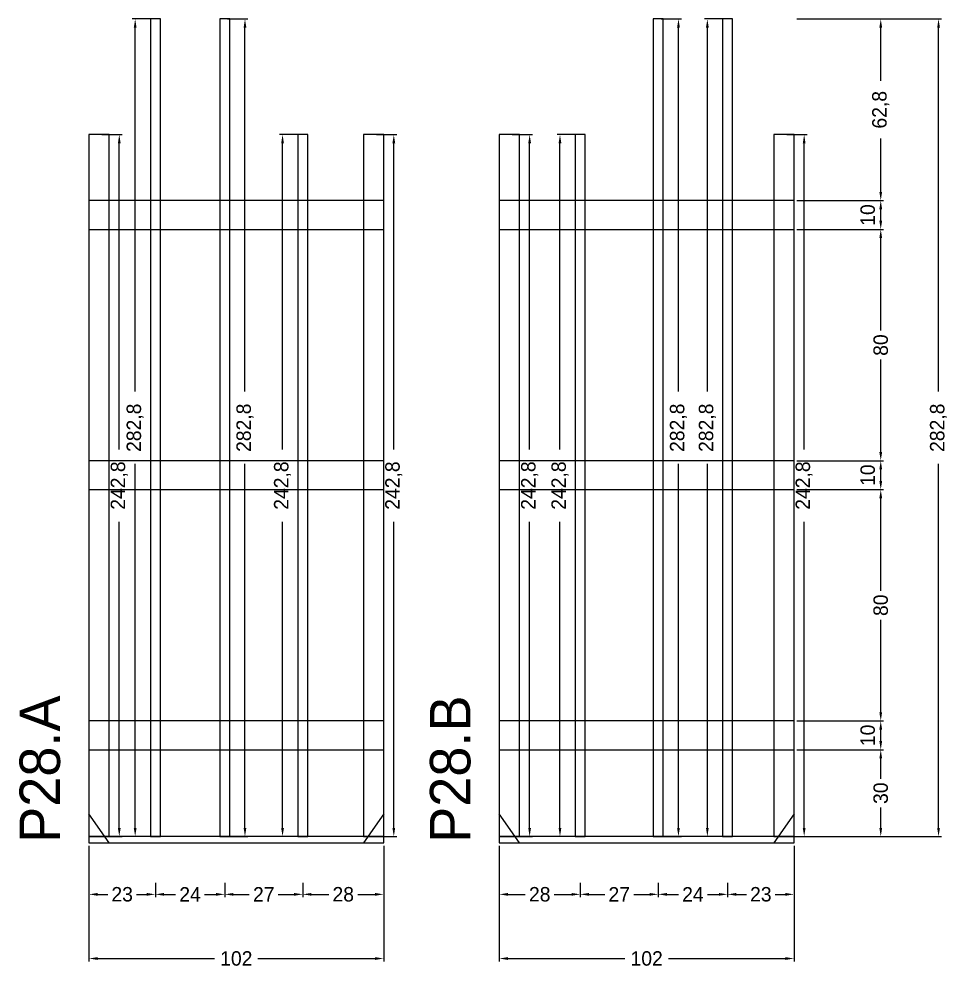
# Model space of a CAD drawing. Header units: centimetres. Extents: x -8500 to 4297, y -490 to 295.
# Drawn here: x 3975.8 to 4297.3, y -43.3 to 285 of the extents above; entities that cross this region are included whole.
import ezdxf

# ---------------------------------------------------------------- set-up
doc = ezdxf.new("R2010")
doc.units = ezdxf.units.CM
for name, color, linetype in [('COTA', 241, 'Continuous'), ('NOMENCLATURA', 7, 'Continuous'), ('SARR_2.2x10', 60, 'Continuous'), ('SARR_2.2x7', 40, 'Continuous'), ('SARR_3.5x7', 81, 'Continuous')]:
    doc.layers.add(name, color=color, linetype=linetype)
doc.dimstyles.new('PAINEL-NOVA', dxfattribs={"dimtxt": 5, "dimasz": 3, "dimexe": 1, "dimexo": 1, "dimgap": 1, "dimtad": 1, "dimcen": 2.5, "dimazin": 3, "dimtfac": 1, "dimtmove": 0, "dimatfit": 3})

# ---------------------------------------------------------------- blocks, each defined once
blk = doc.blocks.new('_CLOSEDFILLED')
at = {"color": 0, "linetype": 'BYBLOCK'}
blk.add_solid([(-1, 0.16), (0, 0), (-1, -0.16)], dxfattribs=at)
blk = doc.blocks.new('*D57')
for p, q in [((4004.5, 245), (4011.5, 245)), ((4010.5, 136.1), (4010.5, 242)), ((4010.5, 5.2), (4010.5, 111.1)), ((4004.5, 2.2), (4011.5, 2.2))]:
    blk.add_line(p, q)
at = {"layer": 'Defpoints'}
for p in [(4003.5, 245), (4003.5, 2.2), (4010.5, 2.2)]:
    blk.add_point(p, dxfattribs=at)
at = {"layer": 'COTA', "xscale": 3, "yscale": 3}
for p, rotation in [((4010.5, 245), 90), ((4010.5, 2.2), 270)]:
    blk.add_blockref('_CLOSEDFILLED', p, dxfattribs=dict(at, rotation=rotation))
at = {"layer": 'COTA', "insert": (4010.5, 123.6), "char_height": 5, "attachment_point": 5, "rotation": 90}
blk.add_mtext('242,8', dxfattribs=at)
blk = doc.blocks.new('*D58')
for p, q in [((4022, 285), (4015, 285)), ((4016, 156.1), (4016, 282)), ((4016, 5.2), (4016, 131.1)), ((4022, 2.2), (4015, 2.2))]:
    blk.add_line(p, q)
at = {"layer": 'Defpoints'}
for p in [(4023, 285), (4016, 2.2), (4023, 2.2)]:
    blk.add_point(p, dxfattribs=at)
at = {"layer": 'COTA', "xscale": 3, "yscale": 3}
for p, rotation in [((4016, 285), 90), ((4016, 2.2), 270)]:
    blk.add_blockref('_CLOSEDFILLED', p, dxfattribs=dict(at, rotation=rotation))
at = {"layer": 'COTA', "insert": (4016, 143.6), "char_height": 5, "attachment_point": 5, "rotation": 90}
blk.add_mtext('282,8', dxfattribs=at)
blk = doc.blocks.new('*D59')
for p, q in [((4048, 285), (4055, 285)), ((4054, 156.1), (4054, 282)), ((4054, 5.2), (4054, 131.1)), ((4048, 2.2), (4055, 2.2))]:
    blk.add_line(p, q)
at = {"layer": 'Defpoints'}
for p in [(4047, 285), (4047, 2.2), (4054, 2.2)]:
    blk.add_point(p, dxfattribs=at)
at = {"layer": 'COTA', "xscale": 3, "yscale": 3}
for p, rotation in [((4054, 285), 90), ((4054, 2.2), 270)]:
    blk.add_blockref('_CLOSEDFILLED', p, dxfattribs=dict(at, rotation=rotation))
at = {"layer": 'COTA', "insert": (4054, 143.6), "char_height": 5, "attachment_point": 5, "rotation": 90}
blk.add_mtext('282,8', dxfattribs=at)
blk = doc.blocks.new('*D60')
for p, q in [((4073, 245), (4066, 245)), ((4067, 136.1), (4067, 242)), ((4067, 5.2), (4067, 111.1)), ((4073, 2.2), (4066, 2.2))]:
    blk.add_line(p, q)
at = {"layer": 'Defpoints'}
for p in [(4074, 245), (4067, 2.2), (4074, 2.2)]:
    blk.add_point(p, dxfattribs=at)
at = {"layer": 'COTA', "xscale": 3, "yscale": 3}
for p, rotation in [((4067, 245), 90), ((4067, 2.2), 270)]:
    blk.add_blockref('_CLOSEDFILLED', p, dxfattribs=dict(at, rotation=rotation))
at = {"layer": 'COTA', "insert": (4067, 123.6), "char_height": 5, "attachment_point": 5, "rotation": 90}
blk.add_mtext('242,8', dxfattribs=at)
blk = doc.blocks.new('*D61')
for p, q in [((4099.5, 245), (4106.5, 245)), ((4105.5, 136.1), (4105.5, 242)), ((4105.5, 5.2), (4105.5, 111.1)), ((4099.5, 2.2), (4106.5, 2.2))]:
    blk.add_line(p, q)
at = {"layer": 'Defpoints'}
for p in [(4098.5, 245), (4098.5, 2.2), (4105.5, 2.2)]:
    blk.add_point(p, dxfattribs=at)
at = {"layer": 'COTA', "xscale": 3, "yscale": 3}
for p, rotation in [((4105.5, 245), 90), ((4105.5, 2.2), 270)]:
    blk.add_blockref('_CLOSEDFILLED', p, dxfattribs=dict(at, rotation=rotation))
at = {"layer": 'COTA', "insert": (4105.5, 123.6), "char_height": 5, "attachment_point": 5, "rotation": 90}
blk.add_mtext('242,8', dxfattribs=at)
blk = doc.blocks.new('*D62')
for p, q in [((4000, -13.8), (4000, -18.8)), ((4023, -13.8), (4023, -18.8)), ((4003, -17.8), (4006.5, -17.8)), ((4016.5, -17.8), (4020, -17.8))]:
    blk.add_line(p, q)
at = {"layer": 'Defpoints'}
for p in [(4000, -12.8), (4023, -12.8), (4000, -17.8)]:
    blk.add_point(p, dxfattribs=at)
at = {"layer": 'COTA', "xscale": 3, "yscale": 3, "rotation": 180}
blk.add_blockref('_CLOSEDFILLED', (4000, -17.8), dxfattribs=at)
at = {"layer": 'COTA', "xscale": 3, "yscale": 3}
blk.add_blockref('_CLOSEDFILLED', (4023, -17.8), dxfattribs=at)
at = {"layer": 'COTA', "insert": (4011.5, -17.8), "char_height": 5, "attachment_point": 5}
blk.add_mtext('23', dxfattribs=at)
blk = doc.blocks.new('*D63')
for p, q in [((4023, -13.8), (4023, -18.8)), ((4047, -13.8), (4047, -18.8)), ((4026, -17.8), (4030, -17.8)), ((4040, -17.8), (4044, -17.8))]:
    blk.add_line(p, q)
at = {"layer": 'Defpoints'}
for p in [(4023, -12.8), (4047, -12.8), (4023, -17.8)]:
    blk.add_point(p, dxfattribs=at)
at = {"layer": 'COTA', "xscale": 3, "yscale": 3, "rotation": 180}
blk.add_blockref('_CLOSEDFILLED', (4023, -17.8), dxfattribs=at)
at = {"layer": 'COTA', "xscale": 3, "yscale": 3}
blk.add_blockref('_CLOSEDFILLED', (4047, -17.8), dxfattribs=at)
at = {"layer": 'COTA', "insert": (4035, -17.8), "char_height": 5, "attachment_point": 5}
blk.add_mtext('24', dxfattribs=at)
blk = doc.blocks.new('*D64')
for p, q in [((4047, -13.8), (4047, -18.8)), ((4074, -13.8), (4074, -18.8)), ((4050, -17.8), (4055.5, -17.8)), ((4065.5, -17.8), (4071, -17.8))]:
    blk.add_line(p, q)
at = {"layer": 'Defpoints'}
for p in [(4047, -12.8), (4074, -12.8), (4047, -17.8)]:
    blk.add_point(p, dxfattribs=at)
at = {"layer": 'COTA', "xscale": 3, "yscale": 3, "rotation": 180}
blk.add_blockref('_CLOSEDFILLED', (4047, -17.8), dxfattribs=at)
at = {"layer": 'COTA', "xscale": 3, "yscale": 3}
blk.add_blockref('_CLOSEDFILLED', (4074, -17.8), dxfattribs=at)
at = {"layer": 'COTA', "insert": (4060.5, -17.8), "char_height": 5, "attachment_point": 5}
blk.add_mtext('27', dxfattribs=at)
blk = doc.blocks.new('*D65')
for p, q in [((4074, -13.8), (4074, -18.8)), ((4102, -13.8), (4102, -18.8)), ((4077, -17.8), (4083, -17.8)), ((4093, -17.8), (4099, -17.8))]:
    blk.add_line(p, q)
at = {"layer": 'Defpoints'}
for p in [(4074, -12.8), (4102, -12.8), (4074, -17.8)]:
    blk.add_point(p, dxfattribs=at)
at = {"layer": 'COTA', "xscale": 3, "yscale": 3, "rotation": 180}
blk.add_blockref('_CLOSEDFILLED', (4074, -17.8), dxfattribs=at)
at = {"layer": 'COTA', "xscale": 3, "yscale": 3}
blk.add_blockref('_CLOSEDFILLED', (4102, -17.8), dxfattribs=at)
at = {"layer": 'COTA', "insert": (4088, -17.8), "char_height": 5, "attachment_point": 5}
blk.add_mtext('28', dxfattribs=at)
blk = doc.blocks.new('*D66')
for p, q in [((4000, -1), (4000, -41)), ((4102, -1), (4102, -41)), ((4003, -40), (4043.5, -40)), ((4058.5, -40), (4099, -40))]:
    blk.add_line(p, q)
at = {"layer": 'Defpoints'}
for p in [(4000, 0), (4102, 0), (4000, -40)]:
    blk.add_point(p, dxfattribs=at)
at = {"layer": 'COTA', "xscale": 3, "yscale": 3, "rotation": 180}
blk.add_blockref('_CLOSEDFILLED', (4000, -40), dxfattribs=at)
at = {"layer": 'COTA', "xscale": 3, "yscale": 3}
blk.add_blockref('_CLOSEDFILLED', (4102, -40), dxfattribs=at)
at = {"layer": 'COTA', "insert": (4051, -40), "char_height": 5, "attachment_point": 5}
blk.add_mtext('102', dxfattribs=at)
blk = doc.blocks.new('GRA-E')
at = {"layer": 'SARR_2.2x7'}
blk.add_lwpolyline([(0, 0), (7, 0), (0, 10)], close=True, dxfattribs=at)
blk = doc.blocks.new('GRA-D')
at = {"layer": 'SARR_2.2x7'}
blk.add_lwpolyline([(0, 0), (7, 0), (7, 10)], close=True, dxfattribs=at)
blk = doc.blocks.new('*D67')
for p, q in [((4146.5, 245), (4153.5, 245)), ((4152.5, 136.1), (4152.5, 242)), ((4152.5, 5.2), (4152.5, 111.1)), ((4146.5, 2.2), (4153.5, 2.2))]:
    blk.add_line(p, q)
at = {"layer": 'Defpoints'}
for p in [(4145.5, 245), (4145.5, 2.2), (4152.5, 2.2)]:
    blk.add_point(p, dxfattribs=at)
at = {"layer": 'COTA', "xscale": 3, "yscale": 3}
for p, rotation in [((4152.5, 245), 90), ((4152.5, 2.2), 270)]:
    blk.add_blockref('_CLOSEDFILLED', p, dxfattribs=dict(at, rotation=rotation))
at = {"layer": 'COTA', "insert": (4152.5, 123.6), "char_height": 5, "attachment_point": 5, "rotation": 90}
blk.add_mtext('242,8', dxfattribs=at)
blk = doc.blocks.new('*D68')
for p, q in [((4169, 245), (4162, 245)), ((4163, 136.1), (4163, 242)), ((4163, 5.2), (4163, 111.1)), ((4169, 2.2), (4162, 2.2))]:
    blk.add_line(p, q)
at = {"layer": 'Defpoints'}
for p in [(4170, 245), (4163, 2.2), (4170, 2.2)]:
    blk.add_point(p, dxfattribs=at)
at = {"layer": 'COTA', "xscale": 3, "yscale": 3}
for p, rotation in [((4163, 245), 90), ((4163, 2.2), 270)]:
    blk.add_blockref('_CLOSEDFILLED', p, dxfattribs=dict(at, rotation=rotation))
at = {"layer": 'COTA', "insert": (4163, 123.6), "char_height": 5, "attachment_point": 5, "rotation": 90}
blk.add_mtext('242,8', dxfattribs=at)
blk = doc.blocks.new('*D69')
for p, q in [((4198, 285), (4205, 285)), ((4204, 156.1), (4204, 282)), ((4204, 5.2), (4204, 131.1)), ((4198, 2.2), (4205, 2.2))]:
    blk.add_line(p, q)
at = {"layer": 'Defpoints'}
for p in [(4197, 285), (4197, 2.2), (4204, 2.2)]:
    blk.add_point(p, dxfattribs=at)
at = {"layer": 'COTA', "xscale": 3, "yscale": 3}
for p, rotation in [((4204, 285), 90), ((4204, 2.2), 270)]:
    blk.add_blockref('_CLOSEDFILLED', p, dxfattribs=dict(at, rotation=rotation))
at = {"layer": 'COTA', "insert": (4204, 143.6), "char_height": 5, "attachment_point": 5, "rotation": 90}
blk.add_mtext('282,8', dxfattribs=at)
blk = doc.blocks.new('*D70')
for p, q in [((4220, 285), (4213, 285)), ((4214, 156.1), (4214, 282)), ((4214, 5.2), (4214, 131.1)), ((4220, 2.2), (4213, 2.2))]:
    blk.add_line(p, q)
at = {"layer": 'Defpoints'}
for p in [(4221, 285), (4214, 2.2), (4221, 2.2)]:
    blk.add_point(p, dxfattribs=at)
at = {"layer": 'COTA', "xscale": 3, "yscale": 3}
for p, rotation in [((4214, 285), 90), ((4214, 2.2), 270)]:
    blk.add_blockref('_CLOSEDFILLED', p, dxfattribs=dict(at, rotation=rotation))
at = {"layer": 'COTA', "insert": (4214, 143.6), "char_height": 5, "attachment_point": 5, "rotation": 90}
blk.add_mtext('282,8', dxfattribs=at)
blk = doc.blocks.new('*D71')
for p, q in [((4241.5, 245), (4248.5, 245)), ((4247.5, 136.1), (4247.5, 242)), ((4247.5, 5.2), (4247.5, 111.1)), ((4241.5, 2.2), (4248.5, 2.2))]:
    blk.add_line(p, q)
at = {"layer": 'Defpoints'}
for p in [(4240.5, 245), (4240.5, 2.2), (4247.5, 2.2)]:
    blk.add_point(p, dxfattribs=at)
at = {"layer": 'COTA', "xscale": 3, "yscale": 3}
for p, rotation in [((4247.5, 245), 90), ((4247.5, 2.2), 270)]:
    blk.add_blockref('_CLOSEDFILLED', p, dxfattribs=dict(at, rotation=rotation))
at = {"layer": 'COTA', "insert": (4247.5, 123.6), "char_height": 5, "attachment_point": 5, "rotation": 90}
blk.add_mtext('242,8', dxfattribs=at)
blk = doc.blocks.new('*D72')
for p, q in [((4142, -13.8), (4142, -18.8)), ((4170, -13.8), (4170, -18.8)), ((4145, -17.8), (4151, -17.8)), ((4161, -17.8), (4167, -17.8))]:
    blk.add_line(p, q)
at = {"layer": 'Defpoints'}
for p in [(4142, -12.8), (4170, -12.8), (4142, -17.8)]:
    blk.add_point(p, dxfattribs=at)
at = {"layer": 'COTA', "xscale": 3, "yscale": 3, "rotation": 180}
blk.add_blockref('_CLOSEDFILLED', (4142, -17.8), dxfattribs=at)
at = {"layer": 'COTA', "xscale": 3, "yscale": 3}
blk.add_blockref('_CLOSEDFILLED', (4170, -17.8), dxfattribs=at)
at = {"layer": 'COTA', "insert": (4156, -17.8), "char_height": 5, "attachment_point": 5}
blk.add_mtext('28', dxfattribs=at)
blk = doc.blocks.new('*D73')
for p, q in [((4170, -13.8), (4170, -18.8)), ((4197, -13.8), (4197, -18.8)), ((4173, -17.8), (4178.5, -17.8)), ((4188.5, -17.8), (4194, -17.8))]:
    blk.add_line(p, q)
at = {"layer": 'Defpoints'}
for p in [(4170, -12.8), (4197, -12.8), (4170, -17.8)]:
    blk.add_point(p, dxfattribs=at)
at = {"layer": 'COTA', "xscale": 3, "yscale": 3, "rotation": 180}
blk.add_blockref('_CLOSEDFILLED', (4170, -17.8), dxfattribs=at)
at = {"layer": 'COTA', "xscale": 3, "yscale": 3}
blk.add_blockref('_CLOSEDFILLED', (4197, -17.8), dxfattribs=at)
at = {"layer": 'COTA', "insert": (4183.5, -17.8), "char_height": 5, "attachment_point": 5}
blk.add_mtext('27', dxfattribs=at)
blk = doc.blocks.new('*D74')
for p, q in [((4197, -13.8), (4197, -18.8)), ((4221, -13.8), (4221, -18.8)), ((4200, -17.8), (4204, -17.8)), ((4214, -17.8), (4218, -17.8))]:
    blk.add_line(p, q)
at = {"layer": 'Defpoints'}
for p in [(4197, -12.8), (4221, -12.8), (4197, -17.8)]:
    blk.add_point(p, dxfattribs=at)
at = {"layer": 'COTA', "xscale": 3, "yscale": 3, "rotation": 180}
blk.add_blockref('_CLOSEDFILLED', (4197, -17.8), dxfattribs=at)
at = {"layer": 'COTA', "xscale": 3, "yscale": 3}
blk.add_blockref('_CLOSEDFILLED', (4221, -17.8), dxfattribs=at)
at = {"layer": 'COTA', "insert": (4209, -17.8), "char_height": 5, "attachment_point": 5}
blk.add_mtext('24', dxfattribs=at)
blk = doc.blocks.new('*D75')
for p, q in [((4221, -13.8), (4221, -18.8)), ((4244, -13.8), (4244, -18.8)), ((4224, -17.8), (4227.5, -17.8)), ((4237.5, -17.8), (4241, -17.8))]:
    blk.add_line(p, q)
at = {"layer": 'Defpoints'}
for p in [(4221, -12.8), (4244, -12.8), (4221, -17.8)]:
    blk.add_point(p, dxfattribs=at)
at = {"layer": 'COTA', "xscale": 3, "yscale": 3, "rotation": 180}
blk.add_blockref('_CLOSEDFILLED', (4221, -17.8), dxfattribs=at)
at = {"layer": 'COTA', "xscale": 3, "yscale": 3}
blk.add_blockref('_CLOSEDFILLED', (4244, -17.8), dxfattribs=at)
at = {"layer": 'COTA', "insert": (4232.5, -17.8), "char_height": 5, "attachment_point": 5}
blk.add_mtext('23', dxfattribs=at)
blk = doc.blocks.new('*D76')
for p, q in [((4142, -1), (4142, -41)), ((4244, -1), (4244, -41)), ((4145, -40), (4185.5, -40)), ((4200.5, -40), (4241, -40))]:
    blk.add_line(p, q)
at = {"layer": 'Defpoints'}
for p in [(4142, 0), (4244, 0), (4142, -40)]:
    blk.add_point(p, dxfattribs=at)
at = {"layer": 'COTA', "xscale": 3, "yscale": 3, "rotation": 180}
blk.add_blockref('_CLOSEDFILLED', (4142, -40), dxfattribs=at)
at = {"layer": 'COTA', "xscale": 3, "yscale": 3}
blk.add_blockref('_CLOSEDFILLED', (4244, -40), dxfattribs=at)
at = {"layer": 'COTA', "insert": (4193, -40), "char_height": 5, "attachment_point": 5}
blk.add_mtext('102', dxfattribs=at)
blk = doc.blocks.new('*D77')
for p, q in [((4245, 285), (4295, 285)), ((4294, 156.1), (4294, 282)), ((4294, 5.2), (4294, 131.1)), ((4245, 2.2), (4295, 2.2))]:
    blk.add_line(p, q)
at = {"layer": 'Defpoints'}
for p in [(4244, 285), (4244, 2.2), (4294, 2.2)]:
    blk.add_point(p, dxfattribs=at)
at = {"layer": 'COTA', "xscale": 3, "yscale": 3}
for p, rotation in [((4294, 285), 90), ((4294, 2.2), 270)]:
    blk.add_blockref('_CLOSEDFILLED', p, dxfattribs=dict(at, rotation=rotation))
at = {"layer": 'COTA', "insert": (4294, 143.6), "char_height": 5, "attachment_point": 5, "rotation": 90}
blk.add_mtext('282,8', dxfattribs=at)
blk = doc.blocks.new('*D78')
for p, q in [((4245, 32.2), (4275, 32.2)), ((4274, 22.2), (4274, 29.2)), ((4274, 5.2), (4274, 12.2)), ((4245, 2.2), (4275, 2.2))]:
    blk.add_line(p, q)
at = {"layer": 'Defpoints'}
for p in [(4244, 32.2), (4244, 2.2), (4274, 2.2)]:
    blk.add_point(p, dxfattribs=at)
at = {"layer": 'COTA', "xscale": 3, "yscale": 3}
for p, rotation in [((4274, 32.2), 90), ((4274, 2.2), 270)]:
    blk.add_blockref('_CLOSEDFILLED', p, dxfattribs=dict(at, rotation=rotation))
at = {"layer": 'COTA', "insert": (4274, 17.2), "char_height": 5, "attachment_point": 5, "rotation": 90}
blk.add_mtext('30', dxfattribs=at)
blk = doc.blocks.new('*D79')
for p, q in [((4245, 42.2), (4275, 42.2)), ((4274, 35.2), (4274, 39.2)), ((4245, 32.2), (4275, 32.2))]:
    blk.add_line(p, q)
at = {"layer": 'Defpoints'}
for p in [(4244, 42.2), (4244, 32.2), (4274, 32.2)]:
    blk.add_point(p, dxfattribs=at)
at = {"layer": 'COTA', "xscale": 3, "yscale": 3}
for p, rotation in [((4274, 42.2), 90), ((4274, 32.2), 270)]:
    blk.add_blockref('_CLOSEDFILLED', p, dxfattribs=dict(at, rotation=rotation))
at = {"layer": 'COTA', "insert": (4269.5, 37.2), "char_height": 5, "attachment_point": 5, "rotation": 90}
blk.add_mtext('10', dxfattribs=at)
blk = doc.blocks.new('*D80')
for p, q in [((4245, 122.2), (4275, 122.2)), ((4274, 87.2), (4274, 119.2)), ((4274, 45.2), (4274, 77.2)), ((4245, 42.2), (4275, 42.2))]:
    blk.add_line(p, q)
at = {"layer": 'Defpoints'}
for p in [(4244, 122.2), (4244, 42.2), (4274, 42.2)]:
    blk.add_point(p, dxfattribs=at)
at = {"layer": 'COTA', "xscale": 3, "yscale": 3}
for p, rotation in [((4274, 122.2), 90), ((4274, 42.2), 270)]:
    blk.add_blockref('_CLOSEDFILLED', p, dxfattribs=dict(at, rotation=rotation))
at = {"layer": 'COTA', "insert": (4274, 82.2), "char_height": 5, "attachment_point": 5, "rotation": 90}
blk.add_mtext('80', dxfattribs=at)
blk = doc.blocks.new('*D82')
for p, q in [((4245, 212.2), (4275, 212.2)), ((4274, 177.2), (4274, 209.2)), ((4274, 135.2), (4274, 167.2)), ((4245, 132.2), (4275, 132.2))]:
    blk.add_line(p, q)
at = {"layer": 'Defpoints'}
for p in [(4244, 212.2), (4244, 132.2), (4274, 132.2)]:
    blk.add_point(p, dxfattribs=at)
at = {"layer": 'COTA', "xscale": 3, "yscale": 3}
for p, rotation in [((4274, 212.2), 90), ((4274, 132.2), 270)]:
    blk.add_blockref('_CLOSEDFILLED', p, dxfattribs=dict(at, rotation=rotation))
at = {"layer": 'COTA', "insert": (4274, 172.2), "char_height": 5, "attachment_point": 5, "rotation": 90}
blk.add_mtext('80', dxfattribs=at)
blk = doc.blocks.new('*D83')
for p, q in [((4245, 222.2), (4275, 222.2)), ((4274, 215.2), (4274, 219.2)), ((4245, 212.2), (4275, 212.2))]:
    blk.add_line(p, q)
at = {"layer": 'Defpoints'}
for p in [(4244, 222.2), (4244, 212.2), (4274, 212.2)]:
    blk.add_point(p, dxfattribs=at)
at = {"layer": 'COTA', "xscale": 3, "yscale": 3}
for p, rotation in [((4274, 222.2), 90), ((4274, 212.2), 270)]:
    blk.add_blockref('_CLOSEDFILLED', p, dxfattribs=dict(at, rotation=rotation))
at = {"layer": 'COTA', "insert": (4269.5, 217.2), "char_height": 5, "attachment_point": 5, "rotation": 90}
blk.add_mtext('10', dxfattribs=at)
blk = doc.blocks.new('*D84')
for p, q in [((4245, 285), (4275, 285)), ((4274, 263.6), (4274, 282)), ((4274, 225.2), (4274, 243.6)), ((4245, 222.2), (4275, 222.2))]:
    blk.add_line(p, q)
at = {"layer": 'Defpoints'}
for p in [(4244, 285), (4244, 222.2), (4274, 222.2)]:
    blk.add_point(p, dxfattribs=at)
at = {"layer": 'COTA', "xscale": 3, "yscale": 3}
for p, rotation in [((4274, 285), 90), ((4274, 222.2), 270)]:
    blk.add_blockref('_CLOSEDFILLED', p, dxfattribs=dict(at, rotation=rotation))
at = {"layer": 'COTA', "insert": (4274, 253.6), "char_height": 5, "attachment_point": 5, "rotation": 90}
blk.add_mtext('62,8', dxfattribs=at)

msp = doc.modelspace()

# ---------------------------------------------------------------- linework, layer by layer
at = {"layer": 'SARR_2.2x10'}
for p, q in [((4102, 222.2), (4000, 222.2)), ((4000, 222.2), (4000, 212.2)), ((4102, 212.2), (4102, 222.2)), ((4244, 222.2), (4142, 222.2)), ((4142, 222.2), (4142, 212.2)), ((4244, 212.2), (4244, 222.2)), ((4000, 212.2), (4102, 212.2)), ((4142, 212.2), (4244, 212.2)), ((4102, 132.2), (4000, 132.2)), ((4000, 132.2), (4000, 122.2)), ((4102, 122.2), (4102, 132.2)), ((4244, 132.2), (4142, 132.2)), ((4142, 132.2), (4142, 122.2)), ((4244, 122.2), (4244, 132.2)), ((4000, 122.2), (4102, 122.2)), ((4142, 122.2), (4244, 122.2)), ((4102, 42.2), (4000, 42.2)), ((4000, 42.2), (4000, 32.2)), ((4102, 32.2), (4102, 42.2)), ((4244, 42.2), (4142, 42.2)), ((4142, 42.2), (4142, 32.2)), ((4244, 32.2), (4244, 42.2)), ((4000, 32.2), (4102, 32.2)), ((4142, 32.2), (4244, 32.2))]:
    msp.add_line(p, q, dxfattribs=at)
at = {"layer": 'SARR_2.2x7'}
for p, q in [((4007, 245), (4000, 245)), ((4000, 245), (4000, 2.2)), ((4007, 2.2), (4007, 245)), ((4102, 245), (4095, 245)), ((4095, 245), (4095, 2.2)), ((4102, 2.2), (4102, 245)), ((4149, 245), (4142, 245)), ((4142, 245), (4142, 2.2)), ((4149, 2.2), (4149, 245)), ((4244, 245), (4237, 245)), ((4237, 245), (4237, 2.2)), ((4244, 2.2), (4244, 245)), ((4102, 2.2), (4000, 2.2)), ((4000, 2.2), (4000, 0)), ((4000, 2.2), (4007, 2.2)), ((4000, 0), (4102, 0)), ((4095, 2.2), (4102, 2.2)), ((4102, 0), (4102, 2.2)), ((4244, 2.2), (4142, 2.2)), ((4142, 2.2), (4142, 0)), ((4142, 2.2), (4149, 2.2)), ((4142, 0), (4244, 0)), ((4237, 2.2), (4244, 2.2)), ((4244, 0), (4244, 2.2))]:
    msp.add_line(p, q, dxfattribs=at)
at = {"layer": 'SARR_3.5x7'}
for p, q in [((4024.75, 285), (4021.25, 285)), ((4021.25, 285), (4021.25, 2.2)), ((4024.75, 2.2), (4024.75, 285)), ((4048.75, 285), (4045.25, 285)), ((4045.25, 285), (4045.25, 2.2)), ((4048.75, 2.2), (4048.75, 285)), ((4198.75, 285), (4195.25, 285)), ((4195.25, 285), (4195.25, 2.2)), ((4198.75, 2.2), (4198.75, 285)), ((4222.75, 285), (4219.25, 285)), ((4219.25, 285), (4219.25, 2.2)), ((4222.75, 2.2), (4222.75, 285)), ((4075.75, 245), (4072.25, 245)), ((4072.25, 245), (4072.25, 2.2)), ((4075.75, 2.2), (4075.75, 245)), ((4171.75, 245), (4168.25, 245)), ((4168.25, 245), (4168.25, 2.2)), ((4171.75, 2.2), (4171.75, 245)), ((4021.25, 2.2), (4024.75, 2.2)), ((4045.25, 2.2), (4048.75, 2.2)), ((4072.25, 2.2), (4075.75, 2.2)), ((4168.25, 2.2), (4171.75, 2.2)), ((4195.25, 2.2), (4198.75, 2.2)), ((4219.25, 2.2), (4222.75, 2.2))]:
    msp.add_line(p, q, dxfattribs=at)

# ---------------------------------------------------------------- block references
at = {"layer": 'SARR_2.2x7'}
for name, p in [('GRA-E', (4000, 0)), ('GRA-D', (4095, 0)), ('GRA-E', (4142, 0)), ('GRA-D', (4237, 0))]:
    msp.add_blockref(name, p, dxfattribs=at)

# ---------------------------------------------------------------- texts
at = {"layer": 'NOMENCLATURA'}
for s, p in [('P28.A', (3990, 0)), ('P28.B', (4132, 0))]:
    msp.add_text(s, height=14, rotation=90, dxfattribs=at).set_placement(p)

# ---------------------------------------------------------------- dimensions: what is measured, and where the dimension line sits
at = {"layer": 'COTA'}
for base, p1, p2, picture, middle in [((4016, 2.2), (4023, 2.2), (4023, 285), '*D58', (4016, 143.6)), ((4054, 2.2), (4047, 2.2), (4047, 285), '*D59', (4054, 143.6)), ((4204, 2.2), (4197, 2.2), (4197, 285), '*D69', (4204, 143.6)), ((4214, 2.2), (4221, 2.2), (4221, 285), '*D70', (4214, 143.6)), ((4294, 2.2), (4244, 2.2), (4244, 285), '*D77', (4294, 143.6)), ((4274, 222.2), (4244, 222.2), (4244, 285), '*D84', (4274, 253.6)), ((4010.5, 2.2), (4003.5, 2.2), (4003.5, 245), '*D57', (4010.5, 123.6)), ((4067, 2.2), (4074, 2.2), (4074, 245), '*D60', (4067, 123.6)), ((4105.5, 2.2), (4098.5, 2.2), (4098.5, 245), '*D61', (4105.5, 123.6)), ((4152.5, 2.2), (4145.5, 2.2), (4145.5, 245), '*D67', (4152.5, 123.6)), ((4163, 2.2), (4170, 2.2), (4170, 245), '*D68', (4163, 123.6)), ((4247.5, 2.2), (4240.5, 2.2), (4240.5, 245), '*D71', (4247.5, 123.6)), ((4274, 212.2), (4244, 212.2), (4244, 222.2), '*D83', (4269.5, 217.2)), ((4274, 132.2), (4244, 132.2), (4244, 212.2), '*D82', (4274, 172.2)), ((4274, 42.2), (4244, 42.2), (4244, 122.2), '*D80', (4274, 82.2)), ((4274, 32.2), (4244, 32.2), (4244, 42.2), '*D79', (4269.5, 37.2)), ((4274, 2.2), (4244, 2.2), (4244, 32.2), '*D78', (4274, 17.2))]:
    dim = msp.add_linear_dim(base=base, p1=p1, p2=p2, angle=90, dimstyle='PAINEL-NOVA', dxfattribs=at)
    dim.commit()
    dim.dimension.update_dxf_attribs({"geometry": picture, "text_midpoint": middle})
msp.add_linear_dim(base=(4274, 122.2), p1=(4244, 122.2), p2=(4244, 132.2), angle=90, dimstyle='PAINEL-NOVA', dxfattribs=at).render()
for base, p1, p2, picture, middle in [((4000, -40), (4000, 0), (4102, 0), '*D66', (4051, -40)), ((4142, -40), (4142, 0), (4244, 0), '*D76', (4193, -40)), ((4000, -17.8), (4000, -12.8), (4023, -12.8), '*D62', (4011.5, -17.8)), ((4023, -17.8), (4023, -12.8), (4047, -12.8), '*D63', (4035, -17.8)), ((4047, -17.8), (4047, -12.8), (4074, -12.8), '*D64', (4060.5, -17.8)), ((4074, -17.8), (4074, -12.8), (4102, -12.8), '*D65', (4088, -17.8)), ((4142, -17.8), (4142, -12.8), (4170, -12.8), '*D72', (4156, -17.8)), ((4170, -17.8), (4170, -12.8), (4197, -12.8), '*D73', (4183.5, -17.8)), ((4197, -17.8), (4197, -12.8), (4221, -12.8), '*D74', (4209, -17.8)), ((4221, -17.8), (4221, -12.8), (4244, -12.8), '*D75', (4232.5, -17.8))]:
    dim = msp.add_linear_dim(base=base, p1=p1, p2=p2, dimstyle='PAINEL-NOVA', dxfattribs=at)
    dim.commit()
    dim.dimension.update_dxf_attribs({"geometry": picture, "text_midpoint": middle})

doc.saveas('drawing.dxf')
